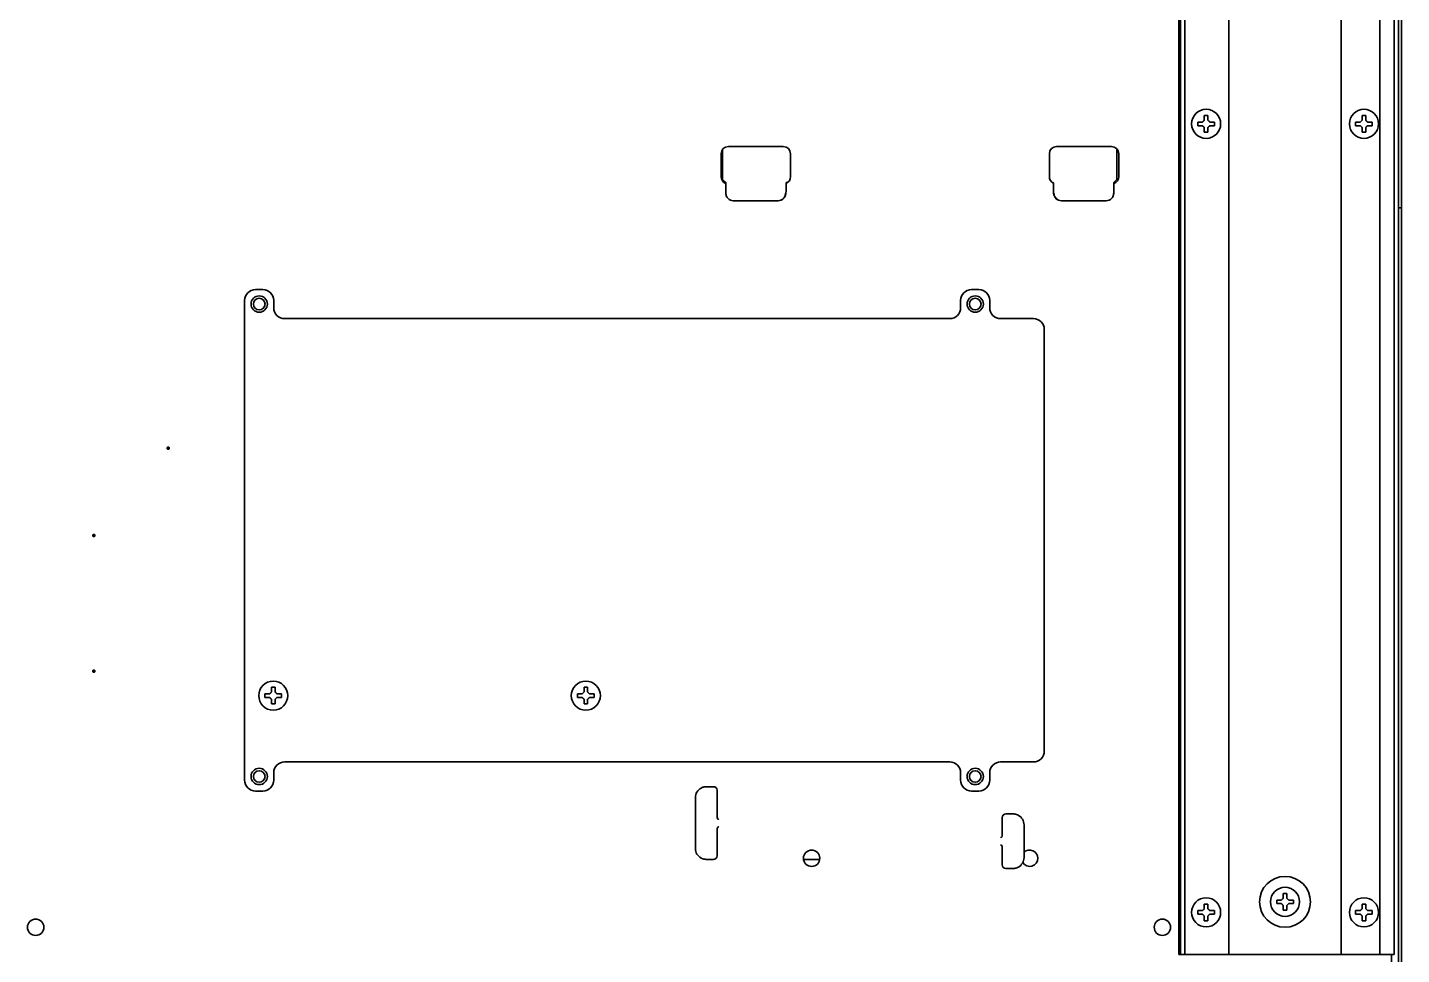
# Model space of a CAD drawing. Extents: x 53 to 4124, y 6244 to 10190.
# Drawn here: x 2587 to 2965.1, y 9469.9 to 9725 of the extents above; entities that cross this region are included whole.
import ezdxf

# ---------------------------------------------------------------- set-up
doc = ezdxf.new("R2010")
doc.units = 0
doc.header["$LTSCALE"] = 5
doc.layers.add('1', color=7, linetype='CONTINUOUS', true_color=0xffffff)

msp = doc.modelspace()

# ---------------------------------------------------------------- linework, layer by layer
at = {"layer": '1', "color": 7, "linetype": 'Continuous', "lineweight": 35}
for p, q in [((2964.28, 10018.34), (2964.28, 9378.49)), ((2965.08, 9677.39), (2965.08, 10018.29)), ((2903.85, 9927.09), (2903.85, 9469.89)), ((2904.31, 9925.09), (2904.31, 9471.89)), ((2905.5, 9925.09), (2905.5, 9471.89)), ((2917.58, 9469.89), (2917.58, 9927.09)), ((2948.48, 9469.89), (2948.48, 9927.09)), ((2959.11, 9927.09), (2959.11, 9469.89)), ((2963.05, 9469.89), (2963.05, 9927.09)), ((2909.01, 9698.49), (2909.01, 9698.99)), ((2909.01, 9697.99), (2909.01, 9698.49)), ((2913.61, 9698.99), (2913.61, 9698.49)), ((2913.61, 9698.49), (2913.61, 9697.99)), ((2952.44, 9698.49), (2952.44, 9698.99)), ((2952.44, 9697.99), (2952.44, 9698.49)), ((2957.04, 9698.99), (2957.04, 9698.49)), ((2957.04, 9698.49), (2957.04, 9697.99)), ((2777.88, 9683.95), (2777.88, 9690.25)), ((2778.28, 9691.45), (2778.28, 9683.22)), ((2779.88, 9692.25), (2794.98, 9692.25)), ((2796.98, 9690.25), (2796.98, 9683.95)), ((2868.18, 9683.95), (2868.18, 9690.25)), ((2870.18, 9692.25), (2885.28, 9692.25)), ((2886.77, 9683.22), (2886.77, 9691.58)), ((2887.28, 9690.25), (2887.28, 9683.95)), ((2778.28, 9683.22), (2779.15, 9682.35)), ((2796.3, 9682.45), (2795.79, 9682.35)), ((2869.26, 9682.35), (2868.88, 9682.42)), ((2886.77, 9683.22), (2885.9, 9682.35)), ((2779.16, 9681.85), (2779.16, 9680.86)), ((2779.17, 9679.98), (2779.17, 9679.38)), ((2779.39, 9678.47), (2779.41, 9678.43)), ((2795.7, 9679.38), (2795.73, 9679.98)), ((2795.74, 9681.85), (2795.74, 9680.86)), ((2869.31, 9680.86), (2869.31, 9681.85)), ((2869.32, 9679.98), (2869.35, 9679.38)), ((2885.64, 9678.43), (2885.66, 9678.47)), ((2885.88, 9679.38), (2885.88, 9679.98)), ((2885.89, 9680.86), (2885.89, 9681.85)), ((2781.2, 9677.32), (2793.56, 9677.32)), ((2794.3, 9677.47), (2794.35, 9677.49)), ((2870.7, 9677.49), (2870.75, 9677.47)), ((2871.49, 9677.32), (2883.85, 9677.32)), ((2965.08, 9675.39), (2964.28, 9675.39)), ((2964.28, 9675.39), (2965.08, 9675.39)), ((2965.08, 9677.39), (2965.08, 9675.39)), ((2965.08, 9675.39), (2965.08, 9673.39)), ((2965.08, 9361.49), (2965.08, 9673.39)), ((2651.78, 9652.89), (2649.78, 9652.89)), ((2848.78, 9652.89), (2846.78, 9652.89)), ((2646.78, 9517.89), (2646.78, 9649.89)), ((2654.78, 9647.89), (2654.78, 9649.89)), ((2843.78, 9649.89), (2843.78, 9647.89)), ((2851.78, 9647.89), (2851.78, 9649.89)), ((2840.78, 9644.89), (2657.78, 9644.89)), ((2863.78, 9644.89), (2854.78, 9644.89)), ((2866.78, 9525.89), (2866.78, 9641.89)), ((2652.35, 9541.14), (2652.35, 9541.64)), ((2652.35, 9540.64), (2652.35, 9541.14)), ((2656.95, 9541.64), (2656.95, 9541.14)), ((2656.95, 9541.14), (2656.95, 9540.64)), ((2738.35, 9541.14), (2738.35, 9541.64)), ((2738.35, 9540.64), (2738.35, 9541.14)), ((2742.95, 9541.64), (2742.95, 9541.14)), ((2742.95, 9541.14), (2742.95, 9540.64)), ((2654.78, 9517.89), (2654.78, 9519.89)), ((2657.78, 9522.89), (2840.78, 9522.89)), ((2843.78, 9519.89), (2843.78, 9517.89)), ((2851.78, 9517.89), (2851.78, 9519.89)), ((2854.78, 9522.89), (2863.78, 9522.89)), ((2774.28, 9516.08), (2773.78, 9516.08)), ((2774.28, 9516.08), (2775.78, 9516.08)), ((2649.78, 9514.89), (2651.78, 9514.89)), ((2770.78, 9499.08), (2770.78, 9513.08)), ((2776.78, 9515.08), (2776.78, 9507.58)), ((2846.78, 9514.89), (2848.78, 9514.89)), ((2856.21, 9508.58), (2857.71, 9508.58)), ((2858.21, 9508.58), (2857.71, 9508.58)), ((2776.78, 9504.58), (2776.78, 9497.08)), ((2855.21, 9502.44), (2855.21, 9507.58)), ((2861.21, 9505.58), (2861.21, 9496.58)), ((2855.21, 9494.58), (2855.21, 9499.73)), ((2773.78, 9496.08), (2774.28, 9496.08)), ((2775.78, 9496.08), (2774.28, 9496.08)), ((2800.55, 9496.08), (2805, 9496.08)), ((2857.71, 9493.58), (2856.21, 9493.58)), ((2857.71, 9493.58), (2858.21, 9493.58)), ((2909.01, 9481.49), (2909.01, 9481.99)), ((2913.61, 9481.99), (2913.61, 9481.49)), ((2930.73, 9484.39), (2930.73, 9484.89)), ((2930.73, 9483.89), (2930.73, 9484.39)), ((2935.33, 9484.89), (2935.33, 9484.39)), ((2935.33, 9484.39), (2935.33, 9483.89)), ((2952.44, 9481.49), (2952.44, 9481.99)), ((2957.04, 9481.99), (2957.04, 9481.49)), ((2909.01, 9480.99), (2909.01, 9481.49)), ((2913.61, 9481.49), (2913.61, 9480.99)), ((2952.44, 9480.99), (2952.44, 9481.49)), ((2957.04, 9481.49), (2957.04, 9480.99)), ((2903.86, 9469.89), (2903.85, 9469.89)), ((2903.86, 9469.89), (2904.17, 9469.89)), ((2905.36, 9469.89), (2904.17, 9469.89)), ((2906.05, 9469.89), (2905.36, 9469.89)), ((2916.58, 9469.89), (2906.05, 9469.89)), ((2917.58, 9469.89), (2916.58, 9469.89)), ((2919.78, 9469.89), (2917.58, 9469.89)), ((2946.28, 9469.89), (2919.78, 9469.89)), ((2948.48, 9469.89), (2946.28, 9469.89)), ((2949.48, 9469.89), (2948.48, 9469.89)), ((2959.11, 9469.89), (2949.48, 9469.89)), ((2959.29, 9469.89), (2959.11, 9469.89)), ((2959.29, 9469.89), (2962.83, 9469.89)), ((2962.28, 9378.19), (2962.28, 9469.89)), ((2963.05, 9469.89), (2962.83, 9469.89))]:
    msp.add_line(p, q, dxfattribs=at)
for centre, radius in [((2911.31, 9698.49), 4), ((2954.74, 9698.49), 4), ((2650.78, 9648.89), 2.25), ((2650.78, 9648.89), 1.6), ((2847.78, 9648.89), 2.25), ((2847.78, 9648.89), 1.6), ((2654.65, 9541.14), 4), ((2740.65, 9541.14), 4), ((2650.78, 9518.89), 2.25), ((2650.78, 9518.89), 1.6), ((2847.78, 9518.89), 2.25), ((2847.78, 9518.89), 1.6), ((2802.78, 9496.39), 2.25), ((2933.03, 9484.39), 7), ((2911.31, 9481.49), 4), ((2933.03, 9484.39), 4), ((2954.74, 9481.49), 4), ((2589.28, 9477.39), 2.25), ((2899.28, 9477.39), 2.25)]:
    msp.add_circle(centre, radius, dxfattribs=at)
for centre, radius, start, end in [((2779.88, 9690.25), 2, 90, 180), ((2794.98, 9690.25), 2, 0, 90), ((2870.18, 9690.25), 2, 90, 180), ((2885.28, 9690.25), 2, 0, 90), ((2779.88, 9683.95), 2, 180, 249.0863), ((2794.98, 9683.95), 2, 292.7981, 0), ((2870.18, 9683.95), 2, 180, 243.9703), ((2885.28, 9683.95), 2, 287.8678, 0), ((2649.78, 9649.89), 3, 90, 180), ((2651.78, 9649.89), 3, 0, 90), ((2846.78, 9649.89), 3, 90, 180), ((2848.78, 9649.89), 3, 0, 90), ((2657.78, 9647.89), 3, 180, 270), ((2840.78, 9647.89), 3, 270, 0), ((2854.78, 9647.89), 3, 180, 270), ((2863.78, 9641.89), 3, 0, 90), ((2863.78, 9525.89), 3, 270, 0), ((2657.78, 9519.89), 3, 90, 180), ((2840.78, 9519.89), 3, 0, 90), ((2854.78, 9519.89), 3, 90, 180), ((2649.78, 9517.89), 3, 180, 270), ((2651.78, 9517.89), 3, 270, 0), ((2773.78, 9513.08), 3, 118.4197, 180), ((2775.78, 9515.08), 1, 0, 90), ((2846.78, 9517.89), 3, 180, 270), ((2848.78, 9517.89), 3, 270, 0), ((2856.21, 9507.58), 1, 90, 180), ((2858.21, 9505.58), 3, 0, 61.5803), ((2777.28, 9507.58), 0.5, 180, 232.4484), ((2777.28, 9504.58), 0.5, 127.5516, 180), ((2777.28, 9507.58), 0.5, 232.4484, 270), ((2777.28, 9504.58), 0.5, 90, 127.5516), ((2854.71, 9502.58), 0.5, 270, 0), ((2773.78, 9499.08), 3, 180, 241.5803), ((2775.78, 9497.08), 1, 270, 0), ((2854.71, 9499.58), 0.5, 0, 90), ((2862.78, 9496.39), 2.25, 0, 134.1731), ((2856.21, 9494.58), 1, 180, 270), ((2858.21, 9496.58), 3, 298.4197, 0), ((2862.78, 9496.39), 2.25, 212.0794, 0)]:
    msp.add_arc(centre, radius, start, end, dxfattribs=at)
for centre, major_axis, ratio, start_param, end_param in [((2779.15, 9681.85), (0, -0.5), 0.017455, 1.570796, 3.124139), ((2795.79, 9681.85), (0, -0.5), 0.087489, 3.159046, 4.712389), ((2869.26, 9681.85), (0, -0.5), 0.087489, 1.570796, 3.124139), ((2885.9, 9681.85), (0, -0.5), 0.017455, 3.159046, 4.712389), ((2779.2, 9680.86), (0, -2), 0.017455, 4.712389, 5.168912), ((2781.17, 9679.38), (0.49, -1.98), 0.980177, 4.473906, 4.937741), ((2781.2, 9679.32), (0.89, -1.79), 0.999619, 4.248559, 5.819964), ((2793.56, 9679.32), (-1.86, -0.74), 0.997787, 1.189503, 2.763341), ((2793.69, 9679.38), (-1.25, -1.65), 0.952765, 1.007301, 2.199828), ((2795.57, 9680.86), (0, -2), 0.087489, 1.114274, 1.570796), ((2869.48, 9680.86), (0, -2), 0.087489, 4.712389, 5.168912), ((2871.36, 9679.38), (1.25, -1.65), 0.952765, 4.083357, 5.275884), ((2871.49, 9679.32), (1.86, -0.74), 0.997787, 3.519844, 5.093682), ((2883.85, 9679.32), (-0.89, -1.79), 0.999619, 0.463221, 2.034627), ((2883.88, 9679.38), (-0.49, -1.98), 0.980177, 1.345444, 1.809279), ((2885.85, 9680.86), (0, -2), 0.017455, 1.114274, 1.570796), ((2904.17, 9471.89), (0, -2), 0.069756, 0, 1.570796), ((2905.36, 9471.89), (0, 2), 0.069756, 3.141593, 4.712389)]:
    msp.add_ellipse(centre, major_axis=major_axis, ratio=ratio, start_param=start_param, end_param=end_param, dxfattribs=at)
for points in [[(2910.81, 9699.49), (2910.81, 9699.55), (2910.81, 9699.66), (2910.81, 9699.82), (2910.81, 9699.98), (2910.81, 9700.13), (2910.81, 9700.28), (2910.81, 9700.44), (2910.81, 9700.61), (2910.81, 9700.73), (2910.81, 9700.79)], [(2910.81, 9700.79), (2910.98, 9700.79), (2911.31, 9700.79), (2911.65, 9700.79), (2911.81, 9700.79)], [(2954.24, 9699.49), (2954.24, 9699.55), (2954.24, 9699.66), (2954.24, 9699.82), (2954.24, 9699.98), (2954.24, 9700.13), (2954.24, 9700.28), (2954.24, 9700.44), (2954.24, 9700.61), (2954.24, 9700.73), (2954.24, 9700.79)], [(2954.24, 9700.79), (2954.4, 9700.79), (2954.74, 9700.79), (2955.07, 9700.79), (2955.24, 9700.79)], [(2910.31, 9697.99), (2910.26, 9697.99), (2910.15, 9697.99), (2909.99, 9697.99), (2909.83, 9697.99), (2909.67, 9697.99), (2909.52, 9697.99), (2909.37, 9697.99), (2909.2, 9697.99), (2909.08, 9697.99), (2909.01, 9697.99)], [(2910.31, 9698.99), (2910.34, 9699.02), (2910.38, 9699.06), (2910.46, 9699.14), (2910.53, 9699.21), (2910.6, 9699.28), (2910.67, 9699.35), (2910.74, 9699.42), (2910.79, 9699.47), (2910.81, 9699.49)], [(2910.81, 9697.49), (2910.79, 9697.52), (2910.74, 9697.57), (2910.66, 9697.64), (2910.59, 9697.72), (2910.52, 9697.79), (2910.45, 9697.86), (2910.38, 9697.92), (2910.34, 9697.97), (2910.31, 9697.99)], [(2911.81, 9699.49), (2911.84, 9699.47), (2911.89, 9699.42), (2911.96, 9699.34), (2912.04, 9699.27), (2912.11, 9699.2), (2912.18, 9699.13), (2912.24, 9699.06), (2912.29, 9699.02), (2912.31, 9698.99)], [(2912.31, 9697.99), (2912.29, 9697.97), (2912.24, 9697.92), (2912.17, 9697.85), (2912.1, 9697.78), (2912.03, 9697.71), (2911.96, 9697.64), (2911.88, 9697.56), (2911.84, 9697.52), (2911.81, 9697.49)], [(2911.81, 9697.49), (2911.81, 9697.44), (2911.81, 9697.33), (2911.81, 9697.17), (2911.81, 9697.01), (2911.81, 9696.86), (2911.81, 9696.7), (2911.81, 9696.55), (2911.81, 9696.38), (2911.81, 9696.26), (2911.81, 9696.19)], [(2912.31, 9698.99), (2912.37, 9698.99), (2912.48, 9698.99), (2912.64, 9698.99), (2912.8, 9698.99), (2912.95, 9698.99), (2913.1, 9698.99), (2913.26, 9698.99), (2913.43, 9698.99), (2913.55, 9698.99), (2913.61, 9698.99)], [(2953.74, 9697.99), (2953.68, 9697.99), (2953.58, 9697.99), (2953.41, 9697.99), (2953.25, 9697.99), (2953.1, 9697.99), (2952.95, 9697.99), (2952.79, 9697.99), (2952.62, 9697.99), (2952.5, 9697.99), (2952.44, 9697.99)], [(2953.74, 9698.99), (2953.76, 9699.02), (2953.81, 9699.06), (2953.88, 9699.14), (2953.95, 9699.21), (2954.02, 9699.28), (2954.09, 9699.35), (2954.17, 9699.42), (2954.21, 9699.47), (2954.24, 9699.49)], [(2954.24, 9697.49), (2954.21, 9697.52), (2954.16, 9697.57), (2954.09, 9697.64), (2954.01, 9697.72), (2953.94, 9697.79), (2953.88, 9697.86), (2953.81, 9697.92), (2953.76, 9697.97), (2953.74, 9697.99)], [(2955.24, 9699.49), (2955.26, 9699.47), (2955.31, 9699.42), (2955.39, 9699.34), (2955.46, 9699.27), (2955.53, 9699.2), (2955.6, 9699.13), (2955.67, 9699.06), (2955.71, 9699.02), (2955.74, 9698.99)], [(2955.74, 9697.99), (2955.71, 9697.97), (2955.67, 9697.92), (2955.59, 9697.85), (2955.52, 9697.78), (2955.45, 9697.71), (2955.38, 9697.64), (2955.31, 9697.56), (2955.26, 9697.52), (2955.24, 9697.49)], [(2955.24, 9697.49), (2955.24, 9697.44), (2955.24, 9697.33), (2955.24, 9697.17), (2955.24, 9697.01), (2955.24, 9696.86), (2955.24, 9696.7), (2955.24, 9696.55), (2955.24, 9696.38), (2955.24, 9696.26), (2955.24, 9696.19)], [(2955.74, 9698.99), (2955.79, 9698.99), (2955.9, 9698.99), (2956.06, 9698.99), (2956.22, 9698.99), (2956.38, 9698.99), (2956.53, 9698.99), (2956.68, 9698.99), (2956.85, 9698.99), (2956.97, 9698.99), (2957.04, 9698.99)], [(2911.81, 9696.19), (2911.65, 9696.19), (2911.31, 9696.19), (2910.98, 9696.19), (2910.81, 9696.19)], [(2955.24, 9696.19), (2955.07, 9696.19), (2954.74, 9696.19), (2954.4, 9696.19), (2954.24, 9696.19)], [(2653.65, 9541.64), (2653.67, 9541.66), (2653.72, 9541.71), (2653.79, 9541.78), (2653.86, 9541.86), (2653.94, 9541.93), (2654.01, 9542), (2654.08, 9542.07), (2654.13, 9542.12), (2654.15, 9542.14)], [(2654.15, 9542.14), (2654.15, 9542.2), (2654.15, 9542.3), (2654.15, 9542.46), (2654.15, 9542.62), (2654.15, 9542.78), (2654.15, 9542.93), (2654.15, 9543.09), (2654.15, 9543.25), (2654.15, 9543.38), (2654.15, 9543.44)], [(2654.15, 9543.44), (2654.32, 9543.44), (2654.65, 9543.44), (2654.98, 9543.44), (2655.15, 9543.44)], [(2655.15, 9542.14), (2655.18, 9542.11), (2655.23, 9542.06), (2655.3, 9541.99), (2655.37, 9541.92), (2655.44, 9541.85), (2655.51, 9541.78), (2655.58, 9541.71), (2655.63, 9541.66), (2655.65, 9541.64)], [(2739.65, 9541.64), (2739.67, 9541.66), (2739.72, 9541.71), (2739.79, 9541.78), (2739.86, 9541.86), (2739.94, 9541.93), (2740.01, 9542), (2740.08, 9542.07), (2740.13, 9542.12), (2740.15, 9542.14)], [(2740.15, 9542.14), (2740.15, 9542.2), (2740.15, 9542.3), (2740.15, 9542.46), (2740.15, 9542.62), (2740.15, 9542.78), (2740.15, 9542.93), (2740.15, 9543.09), (2740.15, 9543.25), (2740.15, 9543.38), (2740.15, 9543.44)], [(2740.15, 9543.44), (2740.32, 9543.44), (2740.65, 9543.44), (2740.98, 9543.44), (2741.15, 9543.44)], [(2741.15, 9542.14), (2741.18, 9542.11), (2741.23, 9542.06), (2741.3, 9541.99), (2741.37, 9541.92), (2741.44, 9541.85), (2741.51, 9541.78), (2741.58, 9541.71), (2741.63, 9541.66), (2741.65, 9541.64)], [(2653.65, 9540.64), (2653.6, 9540.64), (2653.49, 9540.64), (2653.33, 9540.64), (2653.17, 9540.64), (2653.01, 9540.64), (2652.86, 9540.64), (2652.7, 9540.64), (2652.54, 9540.64), (2652.41, 9540.64), (2652.35, 9540.64)], [(2654.15, 9540.14), (2654.12, 9540.17), (2654.07, 9540.22), (2654, 9540.29), (2653.93, 9540.36), (2653.86, 9540.43), (2653.79, 9540.5), (2653.72, 9540.57), (2653.67, 9540.62), (2653.65, 9540.64)], [(2655.15, 9538.84), (2654.98, 9538.84), (2654.65, 9538.84), (2654.32, 9538.84), (2654.15, 9538.84)], [(2655.65, 9540.64), (2655.63, 9540.62), (2655.58, 9540.57), (2655.51, 9540.5), (2655.44, 9540.43), (2655.36, 9540.36), (2655.29, 9540.28), (2655.22, 9540.21), (2655.17, 9540.16), (2655.15, 9540.14)], [(2655.15, 9540.14), (2655.15, 9540.09), (2655.15, 9539.98), (2655.15, 9539.82), (2655.15, 9539.66), (2655.15, 9539.5), (2655.15, 9539.35), (2655.15, 9539.19), (2655.15, 9539.03), (2655.15, 9538.9), (2655.15, 9538.84)], [(2655.65, 9541.64), (2655.7, 9541.64), (2655.81, 9541.64), (2655.97, 9541.64), (2656.13, 9541.64), (2656.29, 9541.64), (2656.44, 9541.64), (2656.6, 9541.64), (2656.76, 9541.64), (2656.89, 9541.64), (2656.95, 9541.64)], [(2739.65, 9540.64), (2739.6, 9540.64), (2739.49, 9540.64), (2739.33, 9540.64), (2739.17, 9540.64), (2739.01, 9540.64), (2738.86, 9540.64), (2738.7, 9540.64), (2738.54, 9540.64), (2738.41, 9540.64), (2738.35, 9540.64)], [(2740.15, 9540.14), (2740.12, 9540.17), (2740.07, 9540.22), (2740, 9540.29), (2739.93, 9540.36), (2739.86, 9540.43), (2739.79, 9540.5), (2739.72, 9540.57), (2739.67, 9540.62), (2739.65, 9540.64)], [(2741.15, 9538.84), (2740.98, 9538.84), (2740.65, 9538.84), (2740.32, 9538.84), (2740.15, 9538.84)], [(2741.65, 9540.64), (2741.63, 9540.62), (2741.58, 9540.57), (2741.51, 9540.5), (2741.44, 9540.43), (2741.36, 9540.36), (2741.29, 9540.28), (2741.22, 9540.21), (2741.17, 9540.16), (2741.15, 9540.14)], [(2741.15, 9540.14), (2741.15, 9540.09), (2741.15, 9539.98), (2741.15, 9539.82), (2741.15, 9539.66), (2741.15, 9539.5), (2741.15, 9539.35), (2741.15, 9539.19), (2741.15, 9539.03), (2741.15, 9538.9), (2741.15, 9538.84)], [(2741.65, 9541.64), (2741.7, 9541.64), (2741.81, 9541.64), (2741.97, 9541.64), (2742.13, 9541.64), (2742.29, 9541.64), (2742.44, 9541.64), (2742.6, 9541.64), (2742.76, 9541.64), (2742.89, 9541.64), (2742.95, 9541.64)], [(2932.03, 9484.89), (2932.05, 9484.92), (2932.1, 9484.96), (2932.17, 9485.04), (2932.24, 9485.11), (2932.31, 9485.18), (2932.38, 9485.25), (2932.45, 9485.32), (2932.5, 9485.37), (2932.53, 9485.39)], [(2932.53, 9485.39), (2932.53, 9485.45), (2932.53, 9485.56), (2932.53, 9485.72), (2932.53, 9485.88), (2932.53, 9486.03), (2932.53, 9486.18), (2932.53, 9486.34), (2932.53, 9486.51), (2932.53, 9486.63), (2932.53, 9486.69)], [(2932.53, 9486.69), (2932.69, 9486.69), (2933.03, 9486.69), (2933.36, 9486.69), (2933.53, 9486.69)], [(2933.53, 9485.39), (2933.55, 9485.37), (2933.6, 9485.32), (2933.68, 9485.24), (2933.75, 9485.17), (2933.82, 9485.1), (2933.89, 9485.03), (2933.96, 9484.96), (2934, 9484.92), (2934.03, 9484.89)], [(2910.31, 9481.99), (2910.34, 9482.02), (2910.38, 9482.06), (2910.46, 9482.14), (2910.53, 9482.21), (2910.6, 9482.28), (2910.67, 9482.35), (2910.74, 9482.42), (2910.79, 9482.47), (2910.81, 9482.49)], [(2910.81, 9482.49), (2910.81, 9482.55), (2910.81, 9482.66), (2910.81, 9482.82), (2910.81, 9482.98), (2910.81, 9483.13), (2910.81, 9483.28), (2910.81, 9483.44), (2910.81, 9483.61), (2910.81, 9483.73), (2910.81, 9483.79)], [(2910.81, 9483.79), (2910.98, 9483.79), (2911.31, 9483.79), (2911.65, 9483.79), (2911.81, 9483.79)], [(2911.81, 9482.49), (2911.84, 9482.47), (2911.89, 9482.42), (2911.96, 9482.34), (2912.04, 9482.27), (2912.11, 9482.2), (2912.18, 9482.13), (2912.24, 9482.06), (2912.29, 9482.02), (2912.31, 9481.99)], [(2912.31, 9481.99), (2912.37, 9481.99), (2912.48, 9481.99), (2912.64, 9481.99), (2912.8, 9481.99), (2912.95, 9481.99), (2913.1, 9481.99), (2913.26, 9481.99), (2913.43, 9481.99), (2913.55, 9481.99), (2913.61, 9481.99)], [(2932.03, 9483.89), (2931.97, 9483.89), (2931.86, 9483.89), (2931.7, 9483.89), (2931.54, 9483.89), (2931.39, 9483.89), (2931.24, 9483.89), (2931.08, 9483.89), (2930.91, 9483.89), (2930.79, 9483.89), (2930.73, 9483.89)], [(2932.53, 9483.39), (2932.5, 9483.42), (2932.45, 9483.47), (2932.37, 9483.54), (2932.3, 9483.62), (2932.23, 9483.69), (2932.16, 9483.76), (2932.09, 9483.82), (2932.05, 9483.87), (2932.03, 9483.89)], [(2933.53, 9482.09), (2933.36, 9482.09), (2933.03, 9482.09), (2932.69, 9482.09), (2932.53, 9482.09)], [(2934.03, 9483.89), (2934, 9483.87), (2933.95, 9483.82), (2933.88, 9483.75), (2933.81, 9483.68), (2933.74, 9483.61), (2933.67, 9483.54), (2933.6, 9483.46), (2933.55, 9483.42), (2933.53, 9483.39)], [(2933.53, 9483.39), (2933.53, 9483.34), (2933.53, 9483.23), (2933.53, 9483.07), (2933.53, 9482.91), (2933.53, 9482.76), (2933.53, 9482.6), (2933.53, 9482.45), (2933.53, 9482.28), (2933.53, 9482.16), (2933.53, 9482.09)], [(2934.03, 9484.89), (2934.08, 9484.89), (2934.19, 9484.89), (2934.35, 9484.89), (2934.51, 9484.89), (2934.66, 9484.89), (2934.82, 9484.89), (2934.97, 9484.89), (2935.14, 9484.89), (2935.26, 9484.89), (2935.33, 9484.89)], [(2953.74, 9481.99), (2953.76, 9482.02), (2953.81, 9482.06), (2953.88, 9482.14), (2953.95, 9482.21), (2954.02, 9482.28), (2954.09, 9482.35), (2954.17, 9482.42), (2954.21, 9482.47), (2954.24, 9482.49)], [(2954.24, 9482.49), (2954.24, 9482.55), (2954.24, 9482.66), (2954.24, 9482.82), (2954.24, 9482.98), (2954.24, 9483.13), (2954.24, 9483.28), (2954.24, 9483.44), (2954.24, 9483.61), (2954.24, 9483.73), (2954.24, 9483.79)], [(2954.24, 9483.79), (2954.4, 9483.79), (2954.74, 9483.79), (2955.07, 9483.79), (2955.24, 9483.79)], [(2955.24, 9482.49), (2955.26, 9482.47), (2955.31, 9482.42), (2955.39, 9482.34), (2955.46, 9482.27), (2955.53, 9482.2), (2955.6, 9482.13), (2955.67, 9482.06), (2955.71, 9482.02), (2955.74, 9481.99)], [(2955.74, 9481.99), (2955.79, 9481.99), (2955.9, 9481.99), (2956.06, 9481.99), (2956.22, 9481.99), (2956.38, 9481.99), (2956.53, 9481.99), (2956.68, 9481.99), (2956.85, 9481.99), (2956.97, 9481.99), (2957.04, 9481.99)], [(2910.31, 9480.99), (2910.26, 9480.99), (2910.15, 9480.99), (2909.99, 9480.99), (2909.83, 9480.99), (2909.67, 9480.99), (2909.52, 9480.99), (2909.37, 9480.99), (2909.2, 9480.99), (2909.08, 9480.99), (2909.01, 9480.99)], [(2910.81, 9480.49), (2910.79, 9480.52), (2910.74, 9480.57), (2910.66, 9480.64), (2910.59, 9480.72), (2910.52, 9480.79), (2910.45, 9480.86), (2910.38, 9480.92), (2910.34, 9480.97), (2910.31, 9480.99)], [(2911.81, 9479.19), (2911.65, 9479.19), (2911.31, 9479.19), (2910.98, 9479.19), (2910.81, 9479.19)], [(2912.31, 9480.99), (2912.29, 9480.97), (2912.24, 9480.92), (2912.17, 9480.85), (2912.1, 9480.78), (2912.03, 9480.71), (2911.96, 9480.64), (2911.88, 9480.56), (2911.84, 9480.52), (2911.81, 9480.49)], [(2911.81, 9480.49), (2911.81, 9480.44), (2911.81, 9480.33), (2911.81, 9480.17), (2911.81, 9480.01), (2911.81, 9479.86), (2911.81, 9479.7), (2911.81, 9479.55), (2911.81, 9479.38), (2911.81, 9479.26), (2911.81, 9479.19)], [(2953.74, 9480.99), (2953.68, 9480.99), (2953.58, 9480.99), (2953.41, 9480.99), (2953.25, 9480.99), (2953.1, 9480.99), (2952.95, 9480.99), (2952.79, 9480.99), (2952.62, 9480.99), (2952.5, 9480.99), (2952.44, 9480.99)], [(2954.24, 9480.49), (2954.21, 9480.52), (2954.16, 9480.57), (2954.09, 9480.64), (2954.01, 9480.72), (2953.94, 9480.79), (2953.88, 9480.86), (2953.81, 9480.92), (2953.76, 9480.97), (2953.74, 9480.99)], [(2955.24, 9479.19), (2955.07, 9479.19), (2954.74, 9479.19), (2954.4, 9479.19), (2954.24, 9479.19)], [(2955.74, 9480.99), (2955.71, 9480.97), (2955.67, 9480.92), (2955.59, 9480.85), (2955.52, 9480.78), (2955.45, 9480.71), (2955.38, 9480.64), (2955.31, 9480.56), (2955.26, 9480.52), (2955.24, 9480.49)], [(2955.24, 9480.49), (2955.24, 9480.44), (2955.24, 9480.33), (2955.24, 9480.17), (2955.24, 9480.01), (2955.24, 9479.86), (2955.24, 9479.7), (2955.24, 9479.55), (2955.24, 9479.38), (2955.24, 9479.26), (2955.24, 9479.19)]]:
    msp.add_open_spline(points, degree=3, dxfattribs=at)
for points, knots in [([(2911.81, 9700.79), (2911.81, 9700.59), (2911.81, 9700.38), (2911.81, 9700.06), (2911.81, 9699.95), (2911.81, 9699.72), (2911.81, 9699.61), (2911.81, 9699.49)], [0, 0, 0, 0, 0.5, 0.5, 0.75, 0.75, 1, 1, 1, 1]), ([(2955.24, 9700.79), (2955.24, 9700.59), (2955.24, 9700.38), (2955.24, 9700.06), (2955.24, 9699.95), (2955.24, 9699.72), (2955.24, 9699.61), (2955.24, 9699.49)], [0, 0, 0, 0, 0.5, 0.5, 0.75, 0.75, 1, 1, 1, 1]), ([(2909.01, 9698.99), (2909.22, 9698.99), (2909.43, 9698.99), (2909.75, 9698.99), (2909.86, 9698.99), (2910.08, 9698.99), (2910.2, 9698.99), (2910.31, 9698.99)], [0, 0, 0, 0, 0.5, 0.5, 0.75, 0.75, 1, 1, 1, 1]), ([(2910.81, 9696.19), (2910.81, 9696.4), (2910.81, 9696.61), (2910.81, 9696.93), (2910.81, 9697.04), (2910.81, 9697.26), (2910.81, 9697.38), (2910.81, 9697.49)], [0, 0, 0, 0, 0.5, 0.5, 0.75, 0.75, 1, 1, 1, 1]), ([(2913.61, 9697.99), (2913.41, 9697.99), (2913.2, 9697.99), (2912.88, 9697.99), (2912.77, 9697.99), (2912.54, 9697.99), (2912.43, 9697.99), (2912.31, 9697.99)], [0, 0, 0, 0, 0.5, 0.5, 0.75, 0.75, 1, 1, 1, 1]), ([(2952.44, 9698.99), (2952.64, 9698.99), (2952.85, 9698.99), (2953.18, 9698.99), (2953.29, 9698.99), (2953.51, 9698.99), (2953.62, 9698.99), (2953.74, 9698.99)], [0, 0, 0, 0, 0.5, 0.5, 0.75, 0.75, 1, 1, 1, 1]), ([(2954.24, 9696.19), (2954.24, 9696.4), (2954.24, 9696.61), (2954.24, 9696.93), (2954.24, 9697.04), (2954.24, 9697.26), (2954.24, 9697.38), (2954.24, 9697.49)], [0, 0, 0, 0, 0.5, 0.5, 0.75, 0.75, 1, 1, 1, 1]), ([(2957.04, 9697.99), (2956.83, 9697.99), (2956.62, 9697.99), (2956.3, 9697.99), (2956.19, 9697.99), (2955.97, 9697.99), (2955.85, 9697.99), (2955.74, 9697.99)], [0, 0, 0, 0, 0.5, 0.5, 0.75, 0.75, 1, 1, 1, 1]), ([(2655.15, 9543.44), (2655.15, 9543.24), (2655.15, 9543.03), (2655.15, 9542.7), (2655.15, 9542.59), (2655.15, 9542.37), (2655.15, 9542.26), (2655.15, 9542.14)], [0, 0, 0, 0, 0.5, 0.5, 0.75, 0.75, 1, 1, 1, 1]), ([(2741.15, 9543.44), (2741.15, 9543.24), (2741.15, 9543.03), (2741.15, 9542.7), (2741.15, 9542.59), (2741.15, 9542.37), (2741.15, 9542.26), (2741.15, 9542.14)], [0, 0, 0, 0, 0.5, 0.5, 0.75, 0.75, 1, 1, 1, 1]), ([(2652.35, 9541.64), (2652.55, 9541.64), (2652.76, 9541.64), (2653.09, 9541.64), (2653.2, 9541.64), (2653.42, 9541.64), (2653.53, 9541.64), (2653.65, 9541.64)], [0, 0, 0, 0, 0.5, 0.5, 0.75, 0.75, 1, 1, 1, 1]), ([(2654.15, 9538.84), (2654.15, 9539.04), (2654.15, 9539.25), (2654.15, 9539.58), (2654.15, 9539.69), (2654.15, 9539.91), (2654.15, 9540.03), (2654.15, 9540.14)], [0, 0, 0, 0, 0.5, 0.5, 0.75, 0.75, 1, 1, 1, 1]), ([(2656.95, 9540.64), (2656.75, 9540.64), (2656.54, 9540.64), (2656.21, 9540.64), (2656.1, 9540.64), (2655.88, 9540.64), (2655.77, 9540.64), (2655.65, 9540.64)], [0, 0, 0, 0, 0.5, 0.5, 0.75, 0.75, 1, 1, 1, 1]), ([(2738.35, 9541.64), (2738.55, 9541.64), (2738.76, 9541.64), (2739.09, 9541.64), (2739.2, 9541.64), (2739.42, 9541.64), (2739.53, 9541.64), (2739.65, 9541.64)], [0, 0, 0, 0, 0.5, 0.5, 0.75, 0.75, 1, 1, 1, 1]), ([(2740.15, 9538.84), (2740.15, 9539.04), (2740.15, 9539.25), (2740.15, 9539.58), (2740.15, 9539.69), (2740.15, 9539.91), (2740.15, 9540.03), (2740.15, 9540.14)], [0, 0, 0, 0, 0.5, 0.5, 0.75, 0.75, 1, 1, 1, 1]), ([(2742.95, 9540.64), (2742.75, 9540.64), (2742.54, 9540.64), (2742.21, 9540.64), (2742.1, 9540.64), (2741.88, 9540.64), (2741.77, 9540.64), (2741.65, 9540.64)], [0, 0, 0, 0, 0.5, 0.5, 0.75, 0.75, 1, 1, 1, 1]), ([(2772.35, 9515.72), (2772.4, 9515.75), (2772.46, 9515.78), (2772.58, 9515.83), (2772.63, 9515.86), (2772.72, 9515.89), (2772.75, 9515.9), (2772.81, 9515.92), (2772.9, 9515.95), (2772.99, 9515.98), (2773.17, 9516.02), (2773.29, 9516.05), (2773.44, 9516.06), (2773.47, 9516.07), (2773.53, 9516.07), (2773.56, 9516.08), (2773.62, 9516.08), (2773.65, 9516.08), (2773.71, 9516.08), (2773.74, 9516.08), (2773.78, 9516.08)], [0, 0, 0, 0, 0.125, 0.125, 0.25, 0.25, 0.3125, 0.3125, 0.375, 0.5, 0.5, 0.75, 0.75, 0.8125, 0.8125, 0.875, 0.875, 0.9375, 0.9375, 1, 1, 1, 1]), ([(2858.21, 9508.58), (2858.24, 9508.58), (2858.27, 9508.58), (2858.33, 9508.58), (2858.36, 9508.58), (2858.45, 9508.57), (2858.51, 9508.57), (2858.69, 9508.55), (2858.81, 9508.52), (2858.99, 9508.48), (2859.05, 9508.46), (2859.14, 9508.43), (2859.17, 9508.42), (2859.23, 9508.4), (2859.26, 9508.39), (2859.35, 9508.36), (2859.41, 9508.33), (2859.52, 9508.28), (2859.58, 9508.25), (2859.64, 9508.22)], [0, 0, 0, 0, 0.0625, 0.0625, 0.125, 0.125, 0.25, 0.25, 0.5, 0.5, 0.625, 0.625, 0.6875, 0.6875, 0.75, 0.75, 0.875, 0.875, 1, 1, 1, 1]), ([(2773.78, 9496.08), (2773.74, 9496.08), (2773.71, 9496.08), (2773.65, 9496.09), (2773.62, 9496.09), (2773.53, 9496.09), (2773.47, 9496.1), (2773.29, 9496.12), (2773.17, 9496.14), (2772.99, 9496.19), (2772.9, 9496.21), (2772.81, 9496.24), (2772.75, 9496.26), (2772.72, 9496.27), (2772.64, 9496.31), (2772.58, 9496.33), (2772.46, 9496.39), (2772.4, 9496.41), (2772.35, 9496.44)], [0, 0, 0, 0, 0.0625, 0.0625, 0.125, 0.125, 0.25, 0.25, 0.5, 0.5, 0.625, 0.6875, 0.6875, 0.75, 0.75, 0.875, 0.875, 1, 1, 1, 1]), ([(2859.64, 9493.94), (2859.58, 9493.91), (2859.52, 9493.89), (2859.41, 9493.83), (2859.35, 9493.81), (2859.26, 9493.77), (2859.23, 9493.76), (2859.17, 9493.74), (2859.14, 9493.73), (2859.05, 9493.7), (2858.99, 9493.69), (2858.81, 9493.64), (2858.69, 9493.62), (2858.51, 9493.6), (2858.45, 9493.59), (2858.36, 9493.59), (2858.31, 9493.58), (2858.27, 9493.58), (2858.24, 9493.58), (2858.22, 9493.58), (2858.21, 9493.58)], [0, 0, 0, 0, 0.125, 0.125, 0.25, 0.25, 0.3125, 0.3125, 0.375, 0.375, 0.5, 0.5, 0.75, 0.75, 0.875, 0.875, 0.9375, 0.96875, 0.96875, 1, 1, 1, 1]), ([(2933.53, 9486.69), (2933.53, 9486.49), (2933.53, 9486.28), (2933.53, 9485.96), (2933.53, 9485.85), (2933.53, 9485.62), (2933.53, 9485.51), (2933.53, 9485.39)], [0, 0, 0, 0, 0.5, 0.5, 0.75, 0.75, 1, 1, 1, 1]), ([(2909.01, 9481.99), (2909.22, 9481.99), (2909.43, 9481.99), (2909.75, 9481.99), (2909.86, 9481.99), (2910.08, 9481.99), (2910.2, 9481.99), (2910.31, 9481.99)], [0, 0, 0, 0, 0.5, 0.5, 0.75, 0.75, 1, 1, 1, 1]), ([(2911.81, 9483.79), (2911.81, 9483.59), (2911.81, 9483.38), (2911.81, 9483.06), (2911.81, 9482.95), (2911.81, 9482.72), (2911.81, 9482.61), (2911.81, 9482.49)], [0, 0, 0, 0, 0.5, 0.5, 0.75, 0.75, 1, 1, 1, 1]), ([(2930.73, 9484.89), (2930.93, 9484.89), (2931.14, 9484.89), (2931.46, 9484.89), (2931.57, 9484.89), (2931.8, 9484.89), (2931.91, 9484.89), (2932.03, 9484.89)], [0, 0, 0, 0, 0.5, 0.5, 0.75, 0.75, 1, 1, 1, 1]), ([(2932.53, 9482.09), (2932.53, 9482.3), (2932.53, 9482.51), (2932.53, 9482.83), (2932.53, 9482.94), (2932.53, 9483.16), (2932.53, 9483.28), (2932.53, 9483.39)], [0, 0, 0, 0, 0.5, 0.5, 0.75, 0.75, 1, 1, 1, 1]), ([(2935.33, 9483.89), (2935.12, 9483.89), (2934.91, 9483.89), (2934.59, 9483.89), (2934.48, 9483.89), (2934.25, 9483.89), (2934.14, 9483.89), (2934.03, 9483.89)], [0, 0, 0, 0, 0.5, 0.5, 0.75, 0.75, 1, 1, 1, 1]), ([(2952.44, 9481.99), (2952.64, 9481.99), (2952.85, 9481.99), (2953.18, 9481.99), (2953.29, 9481.99), (2953.51, 9481.99), (2953.62, 9481.99), (2953.74, 9481.99)], [0, 0, 0, 0, 0.5, 0.5, 0.75, 0.75, 1, 1, 1, 1]), ([(2955.24, 9483.79), (2955.24, 9483.59), (2955.24, 9483.38), (2955.24, 9483.06), (2955.24, 9482.95), (2955.24, 9482.72), (2955.24, 9482.61), (2955.24, 9482.49)], [0, 0, 0, 0, 0.5, 0.5, 0.75, 0.75, 1, 1, 1, 1]), ([(2910.81, 9479.19), (2910.81, 9479.4), (2910.81, 9479.61), (2910.81, 9479.93), (2910.81, 9480.04), (2910.81, 9480.26), (2910.81, 9480.38), (2910.81, 9480.49)], [0, 0, 0, 0, 0.5, 0.5, 0.75, 0.75, 1, 1, 1, 1]), ([(2913.61, 9480.99), (2913.41, 9480.99), (2913.2, 9480.99), (2912.88, 9480.99), (2912.77, 9480.99), (2912.54, 9480.99), (2912.43, 9480.99), (2912.31, 9480.99)], [0, 0, 0, 0, 0.5, 0.5, 0.75, 0.75, 1, 1, 1, 1]), ([(2954.24, 9479.19), (2954.24, 9479.4), (2954.24, 9479.61), (2954.24, 9479.93), (2954.24, 9480.04), (2954.24, 9480.26), (2954.24, 9480.38), (2954.24, 9480.49)], [0, 0, 0, 0, 0.5, 0.5, 0.75, 0.75, 1, 1, 1, 1]), ([(2957.04, 9480.99), (2956.83, 9480.99), (2956.62, 9480.99), (2956.3, 9480.99), (2956.19, 9480.99), (2955.97, 9480.99), (2955.85, 9480.99), (2955.74, 9480.99)], [0, 0, 0, 0, 0.5, 0.5, 0.75, 0.75, 1, 1, 1, 1])]:
    msp.add_open_spline(points, degree=3, knots=knots, dxfattribs=at)
at = {"layer": '1', "color": 163, "linetype": 'Continuous', "lineweight": 70}
for p in [(2625.7, 9609.26), (2605.28, 9585.19), (2605.28, 9547.87)]:
    msp.add_point(p, dxfattribs=at)

doc.saveas('drawing.dxf')
